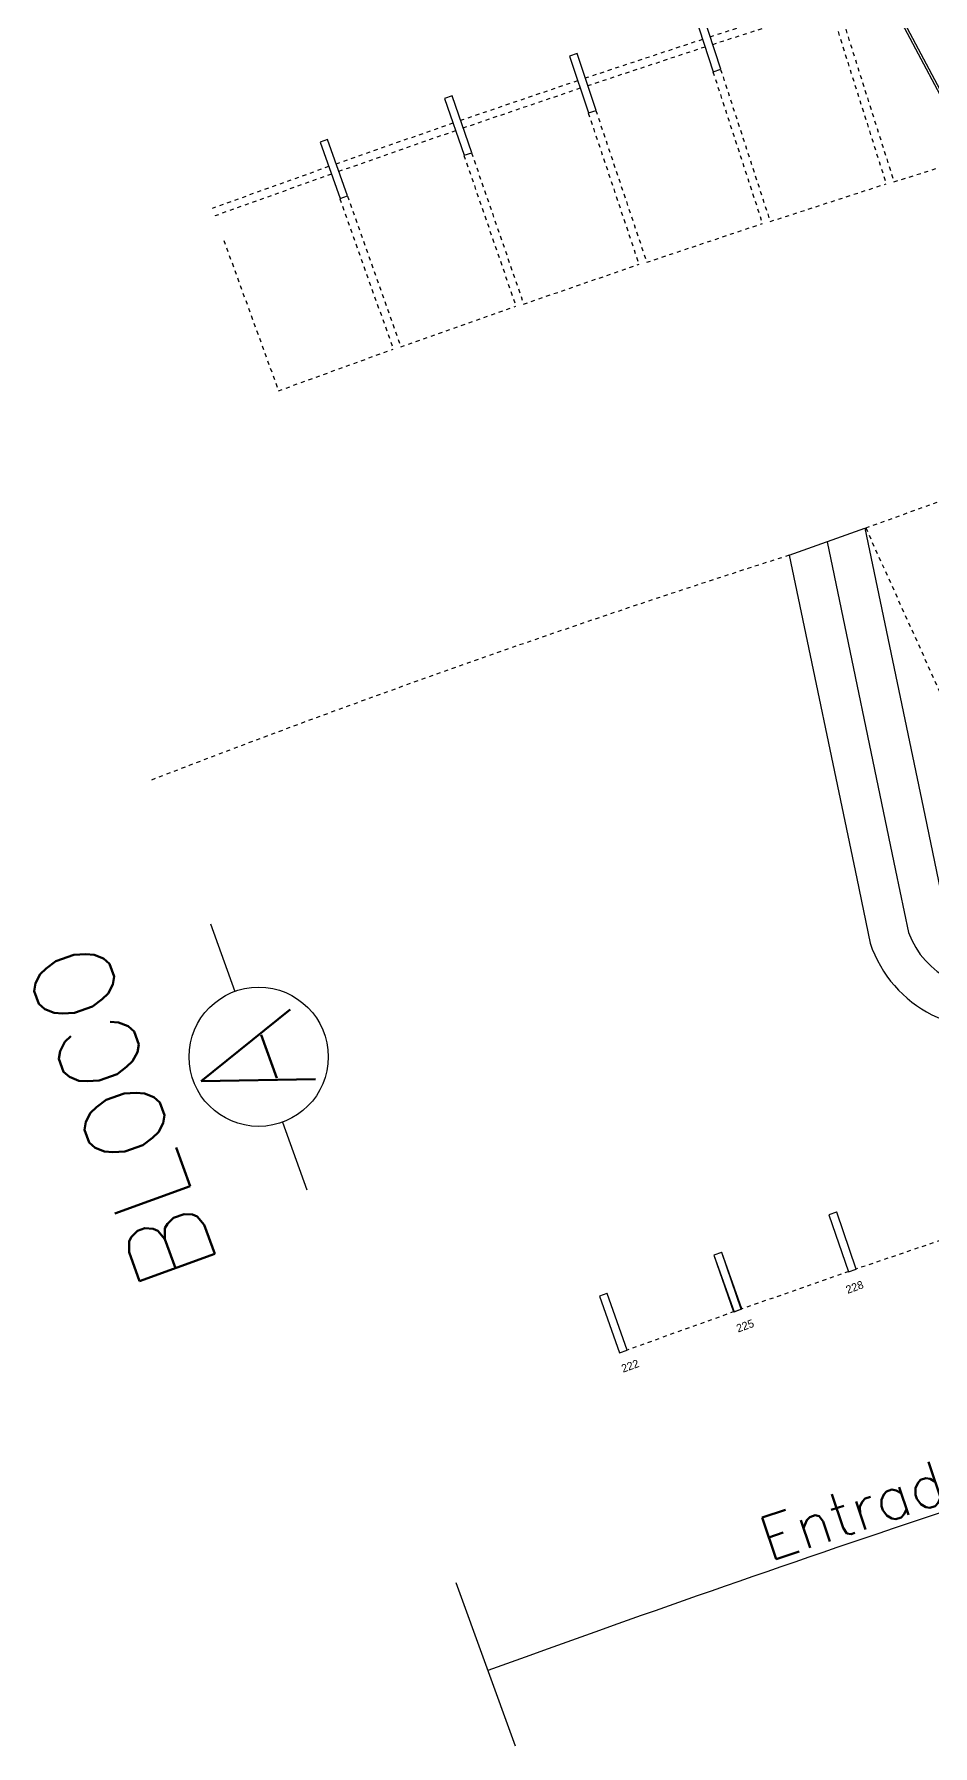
# Model space of a CAD drawing. Extents: x -165 to 137, y 302 to 416.
# Drawn here: x -149.58 to -127.13, y 302.14 to 344.9 of the extents above; entities that cross this region are included whole.
import ezdxf

# ---------------------------------------------------------------- set-up
doc = ezdxf.new("R2010")
doc.units = 0
doc.header["$LTSCALE"] = 0.02
doc.header["$MEASUREMENT"] = 0
doc.linetypes.add('HIDDEN2', pattern=[0.1875, 0.125, -0.0625])
doc.layers.get('0').update_dxf_attribs({"linetype": 'CONTINUOUS'})
doc.layers.get('DEFPOINTS').update_dxf_attribs({"linetype": 'CONTINUOUS'})
for name, color, linetype in [('ESC', 1, 'CONTINUOUS'), ('ESTR', 3, 'CONTINUOUS'), ('NOPILAR', 2, 'CONTINUOUS'), ('PISO', 1, 'CONTINUOUS'), ('PROJ', 1, 'HIDDEN2'), ('PROJ1', 1, 'HIDDEN2'), ('TXT-IDENTIFICAÇÃO', 4, 'CONTINUOUS'), ('USO1', 2, 'CONTINUOUS')]:
    doc.layers.add(name, color=color, linetype=linetype)
doc.styles.add('1', font='romans.shx', dxfattribs={"height": 1.1})
doc.styles.add('LEGENDA', font='romans.shx', dxfattribs={"height": 0.2})
doc.dimstyles.new('1-600', dxfattribs={"dimtxt": 1.1, "dimasz": 2.5, "dimexe": 2, "dimexo": 4, "dimgap": 0.2, "dimtad": 1, "dimdec": 0, "dimzin": 4, "dimdsep": 46, "dimlunit": 6, "dimtxsty": '1', "dimblk1": 'NONE', "dimblk2": 'NONE', "dimsah": 1, "dimcen": 0, "dimclrd": 2, "dimclre": 2, "dimclrt": 2, "dimadec": 0, "dimazin": 0, "dimtfac": 1, "dimtdec": 0, "dimtmove": 2, "dimatfit": 3, "dimldrblk": 'NONE', "dimfxl": 0, "dimtolj": 1, "dimtzin": 0, "dimarcsym": 0})

# ---------------------------------------------------------------- blocks, each defined once
blk = doc.blocks.new('*D66')
at = {"layer": 'DEFPOINTS', "color": 0, "transparency": 16777216}
for p in [(-118.145, 319.174), (-117.705, 317.74), (-140.919, 311.386), (-140.407, 309.976), (-123.322, 309.152)]:
    blk.add_point(p, dxfattribs=at)
at = {"layer": 'USO1', "color": 2, "lineweight": -2, "transparency": 16777216}
for p, q in [((-116.531, 313.916), (-115.212, 309.618)), ((-139.041, 306.216), (-137.56, 302.137))]:
    blk.add_line(p, q, dxfattribs=at)
blk.add_arc((21.32, -135.312), 467.408, 107.05934, 109.96086, dxfattribs=at)
at = {"layer": 'USO1', "color": 2, "transparency": 16777216, "insert": (-127.306, 308.627), "char_height": 1.1, "attachment_point": 5, "rotation": 18.5101, "style": '1'}
blk.add_mtext('\\A1;Entrada Sul', dxfattribs=at)
blk = doc.blocks.new('_NONE')
at = {"color": 0, "linetype": 'ByBlock'}
blk.add_circle((0, 0), 0.25, dxfattribs=at)

msp = doc.modelspace()

# ---------------------------------------------------------------- linework, layer by layer
at = {"layer": 'ESC'}
for p, q in [((-130.715, 331.885), (-128.826, 332.562)), ((-128.826, 332.562), (-127.329, 325.394)), ((-130.715, 331.885), (-129.028, 323.804)), ((-129.77, 332.223), (-128.055, 324.007)), ((-127.329, 325.394), (-126.792, 322.82)), ((-129.028, 323.804), (-128.692, 322.195)), ((-128.055, 324.007), (-127.732, 322.459))]:
    msp.add_line(p, q, dxfattribs=at)
for radius, start, end in [(3.095, 198.2793, 17.7915), (2.101, 199.6675, 16.4034)]:
    msp.add_arc((-125.753, 323.166), radius, start, end, dxfattribs=at)
at = {"layer": 'ESTR'}
for points in [[(-132.614, 343.967), (-132.424, 344.029), (-132.888, 345.455), (-133.078, 345.394)], [(-135.73, 342.937), (-135.541, 343.001), (-136.017, 344.423), (-136.207, 344.359)], [(-138.838, 341.88), (-138.649, 341.945), (-139.137, 343.364), (-139.326, 343.298)], [(-141.936, 340.797), (-141.748, 340.864), (-142.249, 342.278), (-142.437, 342.211)], [(-129.532, 315.467), (-129.721, 315.401), (-129.232, 313.983), (-129.038, 314.05), (-129.527, 315.468)], [(-132.405, 314.464), (-132.594, 314.399), (-132.105, 312.981), (-131.911, 313.047), (-132.4, 314.466)], [(-132.406, 314.464), (-132.594, 314.397), (-132.094, 312.983), (-131.9, 313.051), (-132.401, 314.465)], [(-135.27, 313.436), (-135.459, 313.37), (-134.958, 311.956), (-134.764, 312.024), (-135.265, 313.438)]]:
    msp.add_lwpolyline(points, close=True, dxfattribs=at)
at = {"layer": 'PISO'}
for p, q in [((-138.679, 365.45), (-125.563, 340.784)), ((-138.583, 365.397), (-125.538, 340.865))]:
    msp.add_line(p, q, dxfattribs=at)
at = {"layer": 'PROJ'}
for p, q in [((-129.747, 345.781), (-132.695, 344.835)), ((-129.686, 345.59), (-132.633, 344.644)), ((-132.88, 344.775), (-135.818, 343.804)), ((-129.494, 344.969), (-128.288, 341.155)), ((-129.303, 345.03), (-128.097, 341.216)), ((-132.817, 344.585), (-135.756, 343.614)), ((-132.619, 343.966), (-131.381, 340.162)), ((-132.429, 344.027), (-131.19, 340.224)), ((-136.003, 343.742), (-138.933, 342.746)), ((-135.939, 343.553), (-138.869, 342.557)), ((-139.117, 342.683), (-142.039, 341.662)), ((-135.735, 342.935), (-134.465, 339.142)), ((-135.546, 342.999), (-134.275, 339.206)), ((-139.051, 342.494), (-141.973, 341.473)), ((-138.843, 341.878), (-137.54, 338.097)), ((-138.654, 341.944), (-137.351, 338.162)), ((-128.097, 341.216), (-125.189, 342.135)), ((-142.223, 341.597), (-145.136, 340.552)), ((-142.155, 341.409), (-145.068, 340.364)), ((-131.19, 340.224), (-128.29, 341.168)), ((-141.942, 340.795), (-140.606, 337.025)), ((-141.753, 340.862), (-140.418, 337.091)), ((-134.275, 339.206), (-131.383, 340.175)), ((-144.843, 339.754), (-143.476, 335.995)), ((-137.351, 338.162), (-134.467, 339.155)), ((-140.418, 337.091), (-137.543, 338.109)), ((-143.476, 335.995), (-140.609, 337.037)), ((-126.356, 314.961), (-129.049, 314.046)), ((-129.226, 313.985), (-131.911, 313.047)), ((-132.088, 312.985), (-134.764, 312.024))]:
    msp.add_line(p, q, dxfattribs=at)
at = {"layer": 'PROJ1'}
for q in [(-126.925, 333.243), (-124.978, 324.093)]:
    msp.add_line((-128.802, 332.57), q, dxfattribs=at)
msp.add_arc((-46.505, 67.566), 277.409, 107.67147, 111.17237, dxfattribs=at)
at = {"layer": 'TXT-IDENTIFICAÇÃO', "color": 2}
for p, q in [((-145.178, 322.676), (-144.565, 320.988)), ((-143.378, 317.719), (-142.765, 316.03))]:
    msp.add_line(p, q, dxfattribs=at)
msp.add_circle((-143.972, 319.353), 1.739, dxfattribs=at)

# ---------------------------------------------------------------- texts
at = {"layer": 'NOPILAR'}
for s, p in [('228', (-129.255, 313.427)), ('228', (-129.255, 313.427)), ('225', (-131.992, 312.461)), ('225', (-131.992, 312.461)), ('222', (-134.865, 311.458))]:
    msp.add_text(s, height=0.2, rotation=19.9862, dxfattribs=at).set_placement(p)
at = {"layer": 'TXT-IDENTIFICAÇÃO', "color": 4, "style": 'LEGENDA'}
for s, height, p in [('BLOCO ', 2, (-144.951, 314.104)), ('A', 2.7, (-142.513, 318.689))]:
    msp.add_text(s, height=height, rotation=109.9553, dxfattribs=at).set_placement(p)

# ---------------------------------------------------------------- dimensions: what is measured, and where the dimension line sits
at = {"layer": 'USO1'}
dim = msp.add_angular_dim_2l(base=(-123.322, 309.152), line1=((-140.407, 309.976), (-140.919, 311.386)), line2=((-118.145, 319.174), (-117.705, 317.74)), text='Entrada Sul', dimstyle='1-600', override={"dimazin": 1}, dxfattribs=at)
dim.commit()
dim.dimension.update_dxf_attribs({"geometry": '*D66', "text_midpoint": (-127.306, 308.627)})

doc.saveas('drawing.dxf')
